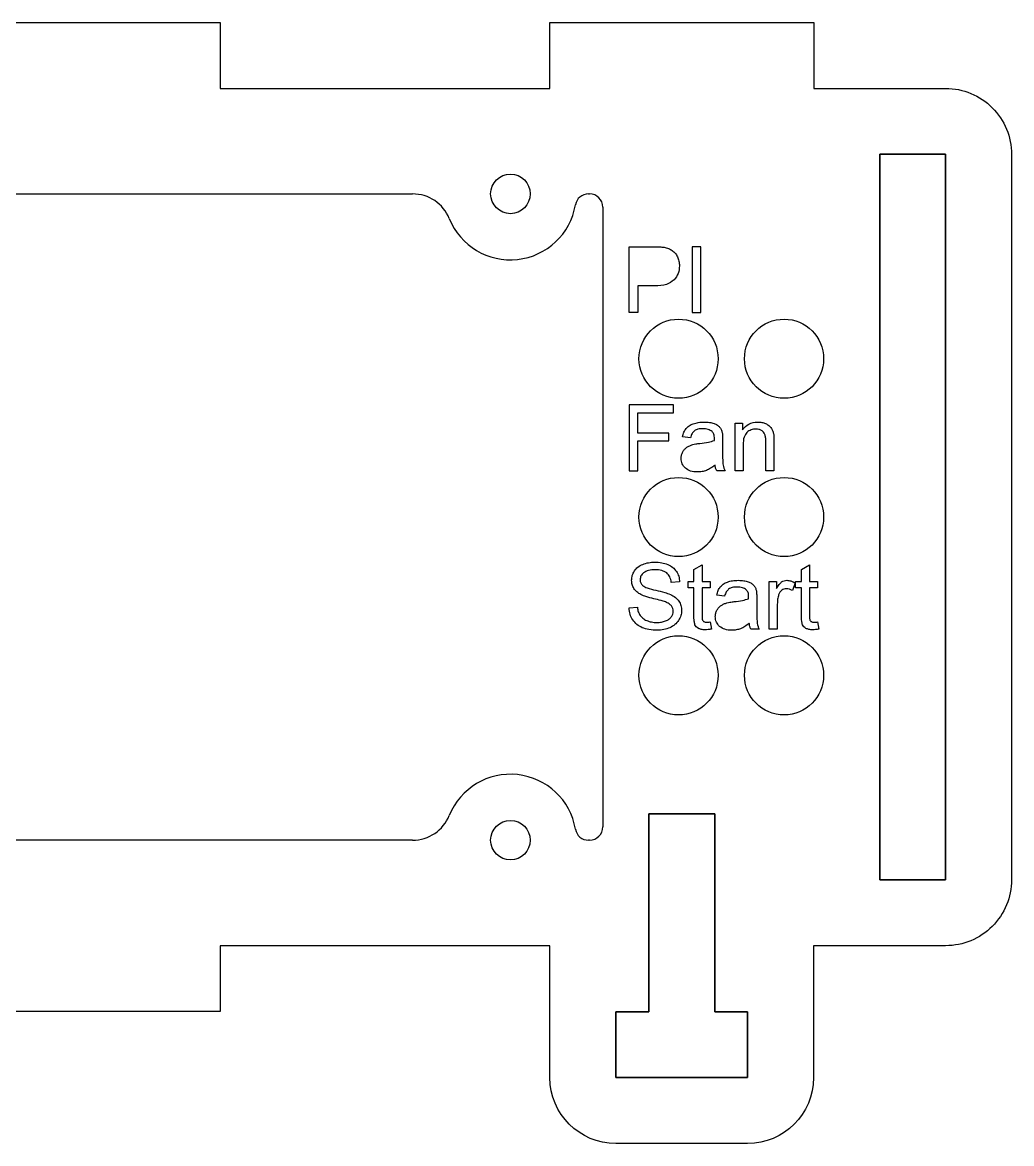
# Model space of a CAD drawing. Header units: millimetres. Extents: x 0 to 150, y -10 to 75.
# Drawn here: x 75 to 150, y -10 to 75 of the extents above; entities that cross this region are included whole.
import ezdxf

# ---------------------------------------------------------------- set-up
doc = ezdxf.new("R2010")
doc.units = ezdxf.units.MM
doc.layers.get('0').update_dxf_attribs({"linetype": 'CONTINUOUS'})

msp = doc.modelspace()

# ---------------------------------------------------------------- linework, layer by layer
for p, q in [((140, 65.002), (145, 65.002)), ((140, 10.002), (140, 65.002)), ((145, 65.002), (145, 10.002)), ((61.416, 62.002), (104.584, 62.002)), ((61.416, 62.002), (104.584, 62.002)), ((117.916, 62.002), (118, 62.002)), ((117.916, 62.002), (118, 62.002)), ((119, 61.002), (119, 14.002)), ((119, 61.002), (119, 14.002)), ((121, 53), (121, 58)), ((121, 58), (122.886, 58)), ((121, 53), (121, 58)), ((121, 58), (122.886, 58)), ((121.662, 55.033), (121.662, 53)), ((122.944, 55.033), (121.662, 55.033)), ((121.662, 55.033), (121.662, 53)), ((122.944, 55.033), (121.662, 55.033)), ((121.662, 53), (121, 53)), ((121.662, 53), (121, 53)), ((129.039, 41), (129.039, 44.622)), ((129.039, 44.622), (129.591, 44.622)), ((129.039, 41), (129.039, 44.622)), ((129.039, 44.622), (129.591, 44.622)), ((129.591, 44.622), (129.591, 44.107)), ((129.591, 44.622), (129.591, 44.107)), ((125.652, 43.507), (125.052, 43.589)), ((125.652, 43.507), (125.052, 43.589)), ((128.087, 43.336), (128.087, 42.518)), ((128.087, 43.336), (128.087, 42.518)), ((129.653, 42.978), (129.653, 41)), ((129.653, 42.978), (129.653, 41)), ((131.368, 41), (131.368, 43.203)), ((131.368, 41), (131.368, 43.203)), ((131.982, 43.227), (131.982, 41)), ((131.982, 43.227), (131.982, 41)), ((128.282, 41), (127.641, 41)), ((128.282, 41), (127.641, 41)), ((129.653, 41), (129.039, 41)), ((129.653, 41), (129.039, 41)), ((131.982, 41), (131.368, 41)), ((131.982, 41), (131.368, 41)), ((125.918, 33.519), (126.529, 33.887)), ((125.918, 33.519), (126.529, 33.887)), ((125.918, 32.622), (125.918, 33.519)), ((125.918, 32.622), (125.918, 33.519)), ((126.529, 33.887), (126.529, 32.622)), ((126.529, 33.887), (126.529, 32.622)), ((134.07, 33.519), (134.68, 33.887)), ((134.07, 33.519), (134.68, 33.887)), ((134.07, 32.622), (134.07, 33.519)), ((134.07, 32.622), (134.07, 33.519)), ((134.68, 33.887), (134.68, 32.622)), ((134.68, 33.887), (134.68, 32.622)), ((124.83, 32.591), (124.196, 32.544)), ((124.83, 32.591), (124.196, 32.544)), ((125.468, 32.145), (125.468, 32.622)), ((125.468, 32.622), (125.918, 32.622)), ((125.468, 32.145), (125.468, 32.622)), ((125.468, 32.622), (125.918, 32.622)), ((126.529, 32.622), (127.146, 32.622)), ((126.529, 32.622), (127.146, 32.622)), ((127.146, 32.622), (127.146, 32.145)), ((127.146, 32.622), (127.146, 32.145)), ((131.624, 29), (131.624, 32.622)), ((131.624, 32.622), (132.177, 32.622)), ((131.624, 29), (131.624, 32.622)), ((131.624, 32.622), (132.177, 32.622)), ((132.177, 32.622), (132.177, 32.073)), ((132.177, 32.622), (132.177, 32.073)), ((133.592, 32.506), (133.381, 31.937)), ((133.592, 32.506), (133.381, 31.937)), ((133.619, 32.145), (133.619, 32.622)), ((133.619, 32.622), (134.07, 32.622)), ((133.619, 32.145), (133.619, 32.622)), ((133.619, 32.622), (134.07, 32.622)), ((134.68, 32.622), (135.297, 32.622)), ((134.68, 32.622), (135.297, 32.622)), ((135.297, 32.622), (135.297, 32.145)), ((135.297, 32.622), (135.297, 32.145)), ((125.918, 32.145), (125.468, 32.145)), ((125.918, 32.145), (125.468, 32.145)), ((125.918, 30.061), (125.918, 32.145)), ((125.918, 30.061), (125.918, 32.145)), ((127.146, 32.145), (126.529, 32.145)), ((126.529, 32.145), (126.529, 30.027)), ((127.146, 32.145), (126.529, 32.145)), ((126.529, 32.145), (126.529, 30.027)), ((128.244, 31.507), (127.644, 31.589)), ((128.244, 31.507), (127.644, 31.589)), ((134.07, 32.145), (133.619, 32.145)), ((134.07, 32.145), (133.619, 32.145)), ((134.07, 30.061), (134.07, 32.145)), ((134.07, 30.061), (134.07, 32.145)), ((135.297, 32.145), (134.68, 32.145)), ((134.68, 32.145), (134.68, 30.027)), ((135.297, 32.145), (134.68, 32.145)), ((134.68, 32.145), (134.68, 30.027)), ((121, 30.606), (121.624, 30.661)), ((121, 30.606), (121.624, 30.661)), ((130.679, 31.336), (130.679, 30.518)), ((130.679, 31.336), (130.679, 30.518)), ((132.238, 30.896), (132.238, 29)), ((132.238, 30.896), (132.238, 29)), ((127.146, 29.549), (127.235, 29.007)), ((127.146, 29.549), (127.235, 29.007)), ((130.874, 29), (130.233, 29)), ((130.874, 29), (130.233, 29)), ((132.238, 29), (131.624, 29)), ((132.238, 29), (131.624, 29)), ((135.297, 29.549), (135.386, 29.007)), ((135.297, 29.549), (135.386, 29.007)), ((122.493, 0), (122.494, 15)), ((122.494, 15), (127.494, 15)), ((127.494, 15), (127.493, 0)), ((104.584, 13.002), (61.416, 13.002)), ((104.584, 13.002), (61.416, 13.002)), ((118, 13.002), (117.916, 13.002)), ((118, 13.002), (117.916, 13.002)), ((145, 10.002), (140, 10.002)), ((119.999, -5), (119.999, 0)), ((119.999, 0), (122.493, 0)), ((127.493, 0), (129.987, 0)), ((129.987, 0), (129.986, -5)), ((129.986, -5), (119.999, -5))]:
    msp.add_line(p, q)
msp.add_lwpolyline([(60, 75.002), (90, 75.002), (90, 70.002), (115, 70.002), (115, 75.002), (135, 75.002), (135, 70.002), (145, 70.002, -0.414214), (150, 65.002), (150, 10.002, -0.414214), (145, 5.002), (134.987, 5.002), (134.987, 0.002), (134.986, -4.998), (134.986, -5, -0.414213), (129.986, -10), (119.999, -10, -0.414213), (114.999, -5), (115, 5.002), (90, 5.002), (90, 0.002), (60, 0.002)], format="xyb")
msp.add_lwpolyline([(60, 75.002), (90, 75.002), (90, 70.002), (115, 70.002), (115, 75.002), (135, 75.002), (135, 70.002), (145, 70.002, -0.414214), (150, 65.002), (150, 10.002, -0.414214), (145, 5.002), (134.987, 5.002), (134.987, 0.002), (134.986, -4.998), (134.986, -5, -0.414213), (129.986, -10), (119.999, -10, -0.414213), (114.999, -5), (115, 5.002), (90, 5.002), (90, 0.002), (60, 0.002)], format="xyb")
for points in [[(145, 65.002), (140, 65.002), (140, 10.002), (145, 10.002)], [(126.433, 53), (126.433, 58), (125.771, 58), (125.771, 53)], [(126.433, 53), (126.433, 58), (125.771, 58), (125.771, 53)], [(121.662, 41), (121.662, 43.271), (124.008, 43.271), (124.008, 43.862), (121.662, 43.862), (121.662, 45.41), (124.373, 45.41), (124.373, 46), (121, 46), (121, 41)], [(121.662, 41), (121.662, 43.271), (124.008, 43.271), (124.008, 43.862), (121.662, 43.862), (121.662, 45.41), (124.373, 45.41), (124.373, 46), (121, 46), (121, 41)], [(122.494, 15), (122.493, 0), (119.999, 0), (119.999, -5), (129.986, -5), (129.987, 0), (127.493, 0), (127.494, 15)]]:
    msp.add_lwpolyline(points, close=True)
for centre, radius in [((112, 62.002), 1.5), ((112, 62.002), 1.5), ((124.75, 49.502), 3), ((124.75, 49.502), 3), ((132.75, 49.502), 3), ((132.75, 49.502), 3), ((124.75, 37.502), 3), ((124.75, 37.502), 3), ((132.75, 37.502), 3), ((132.75, 37.502), 3), ((124.75, 25.502), 3), ((124.75, 25.502), 3), ((132.75, 25.502), 3), ((132.75, 25.502), 3), ((112, 13.002), 1.5), ((112, 13.002), 1.5)]:
    msp.add_circle(centre, radius)
for centre, radius, start, end in [((104.584, 59.002), 3, 22.02431, 90), ((104.584, 59.002), 3, 22.02431, 90), ((117.916, 61.002), 1, 90, 170.40593), ((117.916, 61.002), 1, 90, 170.40593), ((118, 61.002), 1, 0, 90), ((118, 61.002), 1, 0, 90), ((112, 62.002), 5, 202.02431, 350.40593), ((112, 62.002), 5, 202.02431, 350.40593), ((112, 13.002), 5, 9.59407, 157.97569), ((112, 13.002), 5, 9.59407, 157.97569), ((104.584, 16.002), 3, 270, 337.97569), ((104.584, 16.002), 3, 270, 337.97569), ((117.916, 14.002), 1, 189.59407, 270), ((117.916, 14.002), 1, 189.59407, 270), ((118, 14.002), 1, -90, 0), ((118, 14.002), 1, 270, 360)]:
    msp.add_arc(centre, radius, start, end)
for points, knots in [([(122.886, 58), (123.033, 58), (123.287, 57.999), (123.54, 57.966), (123.647, 57.952)], [0, 0, 0, 0, 0.04392825, 0.0762724, 0.0762724, 0.0762724, 0.0762724]), ([(122.886, 58), (123.033, 58), (123.287, 57.999), (123.54, 57.966), (123.647, 57.952)], [0, 0, 0, 0, 0.04392825, 0.0762724, 0.0762724, 0.0762724, 0.0762724]), ([(123.647, 57.952), (123.762, 57.929), (123.981, 57.885), (124.173, 57.772), (124.264, 57.719)], [0, 0, 0, 0, 0.0350037, 0.06640883, 0.06640883, 0.06640883, 0.06640883]), ([(123.647, 57.952), (123.762, 57.929), (123.981, 57.885), (124.173, 57.772), (124.264, 57.719)], [0, 0, 0, 0, 0.0350037, 0.06640883, 0.06640883, 0.06640883, 0.06640883]), ([(124.264, 57.719), (124.344, 57.654), (124.509, 57.519), (124.612, 57.333), (124.665, 57.236)], [0, 0, 0, 0, 0.0305341, 0.06325835, 0.06325835, 0.06325835, 0.06325835]), ([(124.264, 57.719), (124.344, 57.654), (124.509, 57.519), (124.612, 57.333), (124.665, 57.236)], [0, 0, 0, 0, 0.0305341, 0.06325835, 0.06325835, 0.06325835, 0.06325835]), ([(124.665, 57.236), (124.709, 57.129), (124.799, 56.91), (124.811, 56.674), (124.817, 56.554)], [0, 0, 0, 0, 0.03450337, 0.07034597, 0.07034597, 0.07034597, 0.07034597]), ([(124.665, 57.236), (124.709, 57.129), (124.799, 56.91), (124.811, 56.674), (124.817, 56.554)], [0, 0, 0, 0, 0.03450337, 0.07034597, 0.07034597, 0.07034597, 0.07034597]), ([(124.817, 56.554), (124.801, 56.351), (124.77, 55.951), (124.529, 55.632), (124.411, 55.474)], [0, 0, 0, 0, 0.0597441, 0.1174894, 0.1174894, 0.1174894, 0.1174894]), ([(124.817, 56.554), (124.801, 56.351), (124.77, 55.951), (124.529, 55.632), (124.411, 55.474)], [0, 0, 0, 0, 0.0597441, 0.1174894, 0.1174894, 0.1174894, 0.1174894]), ([(124.411, 55.474), (124.227, 55.346), (123.791, 55.043), (123.254, 55.036), (122.944, 55.033)], [0, 0, 0, 0, 0.0658901, 0.156267, 0.156267, 0.156267, 0.156267]), ([(124.411, 55.474), (124.227, 55.346), (123.791, 55.043), (123.254, 55.036), (122.944, 55.033)], [0, 0, 0, 0, 0.0658901, 0.156267, 0.156267, 0.156267, 0.156267]), ([(125.052, 43.589), (125.081, 43.708), (125.136, 43.931), (125.262, 44.122), (125.321, 44.211)], [0, 0, 0, 0, 0.03647564, 0.06827465, 0.06827465, 0.06827465, 0.06827465]), ([(125.052, 43.589), (125.081, 43.708), (125.136, 43.931), (125.262, 44.122), (125.321, 44.211)], [0, 0, 0, 0, 0.03647564, 0.06827465, 0.06827465, 0.06827465, 0.06827465]), ([(125.321, 44.211), (125.394, 44.287), (125.548, 44.447), (125.754, 44.531), (125.864, 44.576)], [0, 0, 0, 0, 0.03108142, 0.06601067, 0.06601067, 0.06601067, 0.06601067]), ([(125.321, 44.211), (125.394, 44.287), (125.548, 44.447), (125.754, 44.531), (125.864, 44.576)], [0, 0, 0, 0, 0.03108142, 0.06601067, 0.06601067, 0.06601067, 0.06601067]), ([(125.864, 44.576), (125.99, 44.613), (126.259, 44.692), (126.538, 44.7), (126.686, 44.704)], [0, 0, 0, 0, 0.03946785, 0.08349611, 0.08349611, 0.08349611, 0.08349611]), ([(125.864, 44.576), (125.99, 44.613), (126.259, 44.692), (126.538, 44.7), (126.686, 44.704)], [0, 0, 0, 0, 0.03946785, 0.08349611, 0.08349611, 0.08349611, 0.08349611]), ([(126.686, 44.704), (126.827, 44.702), (127.083, 44.697), (127.329, 44.627), (127.439, 44.595)], [0, 0, 0, 0, 0.04212463, 0.07645383, 0.07645383, 0.07645383, 0.07645383]), ([(126.686, 44.704), (126.827, 44.702), (127.083, 44.697), (127.329, 44.627), (127.439, 44.595)], [0, 0, 0, 0, 0.04212463, 0.07645383, 0.07645383, 0.07645383, 0.07645383]), ([(127.439, 44.595), (127.527, 44.559), (127.686, 44.494), (127.81, 44.374), (127.866, 44.32)], [0, 0, 0, 0, 0.02800896, 0.05113025, 0.05113025, 0.05113025, 0.05113025]), ([(127.439, 44.595), (127.527, 44.559), (127.686, 44.494), (127.81, 44.374), (127.866, 44.32)], [0, 0, 0, 0, 0.02800896, 0.05113025, 0.05113025, 0.05113025, 0.05113025]), ([(127.866, 44.32), (127.908, 44.26), (127.997, 44.132), (128.036, 43.981), (128.057, 43.902)], [0, 0, 0, 0, 0.02201718, 0.04627147, 0.04627147, 0.04627147, 0.04627147]), ([(127.866, 44.32), (127.908, 44.26), (127.997, 44.132), (128.036, 43.981), (128.057, 43.902)], [0, 0, 0, 0, 0.02201718, 0.04627147, 0.04627147, 0.04627147, 0.04627147]), ([(129.591, 44.107), (129.741, 44.281), (130.045, 44.634), (130.509, 44.681), (130.744, 44.704)], [0, 0, 0, 0, 0.0662012, 0.1343621, 0.1343621, 0.1343621, 0.1343621]), ([(129.591, 44.107), (129.741, 44.281), (130.045, 44.634), (130.509, 44.681), (130.744, 44.704)], [0, 0, 0, 0, 0.0662012, 0.1343621, 0.1343621, 0.1343621, 0.1343621]), ([(130.744, 44.704), (130.85, 44.7), (131.057, 44.691), (131.251, 44.621), (131.346, 44.586)], [0, 0, 0, 0, 0.03155787, 0.061658, 0.061658, 0.061658, 0.061658]), ([(130.744, 44.704), (130.85, 44.7), (131.057, 44.691), (131.251, 44.621), (131.346, 44.586)], [0, 0, 0, 0, 0.03155787, 0.061658, 0.061658, 0.061658, 0.061658]), ([(131.346, 44.586), (131.43, 44.546), (131.588, 44.471), (131.703, 44.339), (131.757, 44.278)], [0, 0, 0, 0, 0.02758748, 0.0518855, 0.0518855, 0.0518855, 0.0518855]), ([(131.346, 44.586), (131.43, 44.546), (131.588, 44.471), (131.703, 44.339), (131.757, 44.278)], [0, 0, 0, 0, 0.02758748, 0.0518855, 0.0518855, 0.0518855, 0.0518855]), ([(131.757, 44.278), (131.8, 44.21), (131.887, 44.069), (131.927, 43.907), (131.948, 43.824)], [0, 0, 0, 0, 0.02389294, 0.04948882, 0.04948882, 0.04948882, 0.04948882]), ([(131.757, 44.278), (131.8, 44.21), (131.887, 44.069), (131.927, 43.907), (131.948, 43.824)], [0, 0, 0, 0, 0.02389294, 0.04948882, 0.04948882, 0.04948882, 0.04948882]), ([(125.957, 44.044), (125.892, 43.977), (125.743, 43.827), (125.685, 43.621), (125.652, 43.507)], [0, 0, 0, 0, 0.02763888, 0.06267363, 0.06267363, 0.06267363, 0.06267363]), ([(125.957, 44.044), (125.892, 43.977), (125.743, 43.827), (125.685, 43.621), (125.652, 43.507)], [0, 0, 0, 0, 0.02763888, 0.06267363, 0.06267363, 0.06267363, 0.06267363]), ([(126.597, 44.196), (126.469, 44.194), (126.243, 44.19), (126.043, 44.088), (125.957, 44.044)], [0, 0, 0, 0, 0.03783566, 0.06649752, 0.06649752, 0.06649752, 0.06649752]), ([(126.597, 44.196), (126.469, 44.194), (126.243, 44.19), (126.043, 44.088), (125.957, 44.044)], [0, 0, 0, 0, 0.03783566, 0.06649752, 0.06649752, 0.06649752, 0.06649752]), ([(127.296, 43.988), (127.201, 44.048), (126.989, 44.184), (126.737, 44.191), (126.597, 44.196)], [0, 0, 0, 0, 0.03314839, 0.07415156, 0.07415156, 0.07415156, 0.07415156]), ([(127.296, 43.988), (127.201, 44.048), (126.989, 44.184), (126.737, 44.191), (126.597, 44.196)], [0, 0, 0, 0, 0.03314839, 0.07415156, 0.07415156, 0.07415156, 0.07415156]), ([(127.47, 43.459), (127.468, 43.57), (127.463, 43.766), (127.347, 43.921), (127.296, 43.988)], [0, 0, 0, 0, 0.03226909, 0.05689814, 0.05689814, 0.05689814, 0.05689814]), ([(127.47, 43.459), (127.468, 43.57), (127.463, 43.766), (127.347, 43.921), (127.296, 43.988)], [0, 0, 0, 0, 0.03226909, 0.05689814, 0.05689814, 0.05689814, 0.05689814]), ([(127.467, 43.299), (127.468, 43.333), (127.469, 43.387), (127.47, 43.44), (127.47, 43.459)], [0, 0, 0, 0, 0.01032035, 0.01603382, 0.01603382, 0.01603382, 0.01603382]), ([(127.467, 43.299), (127.468, 43.333), (127.469, 43.387), (127.47, 43.44), (127.47, 43.459)], [0, 0, 0, 0, 0.01032035, 0.01603382, 0.01603382, 0.01603382, 0.01603382]), ([(128.057, 43.902), (128.065, 43.829), (128.088, 43.641), (128.088, 43.452), (128.087, 43.336)], [0, 0, 0, 0, 0.02211878, 0.05674528, 0.05674528, 0.05674528, 0.05674528]), ([(128.057, 43.902), (128.065, 43.829), (128.088, 43.641), (128.088, 43.452), (128.087, 43.336)], [0, 0, 0, 0, 0.02211878, 0.05674528, 0.05674528, 0.05674528, 0.05674528]), ([(129.938, 43.923), (129.855, 43.807), (129.657, 43.527), (129.654, 43.18), (129.653, 42.978)], [0, 0, 0, 0, 0.0419175, 0.1007571, 0.1007571, 0.1007571, 0.1007571]), ([(129.938, 43.923), (129.855, 43.807), (129.657, 43.527), (129.654, 43.18), (129.653, 42.978)], [0, 0, 0, 0, 0.0419175, 0.1007571, 0.1007571, 0.1007571, 0.1007571]), ([(130.615, 44.172), (130.489, 44.162), (130.24, 44.142), (130.038, 43.996), (129.938, 43.923)], [0, 0, 0, 0, 0.03706292, 0.07339382, 0.07339382, 0.07339382, 0.07339382]), ([(130.615, 44.172), (130.489, 44.162), (130.24, 44.142), (130.038, 43.996), (129.938, 43.923)], [0, 0, 0, 0, 0.03706292, 0.07339382, 0.07339382, 0.07339382, 0.07339382]), ([(131.043, 44.061), (130.978, 44.093), (130.843, 44.16), (130.693, 44.168), (130.615, 44.172)], [0, 0, 0, 0, 0.02149697, 0.0446426, 0.0446426, 0.0446426, 0.0446426]), ([(131.043, 44.061), (130.978, 44.093), (130.843, 44.16), (130.693, 44.168), (130.615, 44.172)], [0, 0, 0, 0, 0.02149697, 0.0446426, 0.0446426, 0.0446426, 0.0446426]), ([(131.297, 43.764), (131.268, 43.823), (131.208, 43.944), (131.099, 44.022), (131.043, 44.061)], [0, 0, 0, 0, 0.01944143, 0.03962736, 0.03962736, 0.03962736, 0.03962736]), ([(131.297, 43.764), (131.268, 43.823), (131.208, 43.944), (131.099, 44.022), (131.043, 44.061)], [0, 0, 0, 0, 0.01944143, 0.03962736, 0.03962736, 0.03962736, 0.03962736]), ([(131.368, 43.203), (131.368, 43.313), (131.367, 43.504), (131.317, 43.687), (131.297, 43.764)], [0, 0, 0, 0, 0.03283365, 0.05676461, 0.05676461, 0.05676461, 0.05676461]), ([(131.368, 43.203), (131.368, 43.313), (131.367, 43.504), (131.317, 43.687), (131.297, 43.764)], [0, 0, 0, 0, 0.03283365, 0.05676461, 0.05676461, 0.05676461, 0.05676461]), ([(131.948, 43.824), (131.958, 43.746), (131.983, 43.548), (131.983, 43.348), (131.982, 43.227)], [0, 0, 0, 0, 0.02358725, 0.05983536, 0.05983536, 0.05983536, 0.05983536]), ([(131.948, 43.824), (131.958, 43.746), (131.983, 43.548), (131.983, 43.348), (131.982, 43.227)], [0, 0, 0, 0, 0.02358725, 0.05983536, 0.05983536, 0.05983536, 0.05983536]), ([(125.067, 42.441), (125.11, 42.51), (125.195, 42.647), (125.322, 42.745), (125.384, 42.794)], [0, 0, 0, 0, 0.02426002, 0.04779807, 0.04779807, 0.04779807, 0.04779807]), ([(125.067, 42.441), (125.11, 42.51), (125.195, 42.647), (125.322, 42.745), (125.384, 42.794)], [0, 0, 0, 0, 0.02426002, 0.04779807, 0.04779807, 0.04779807, 0.04779807]), ([(125.384, 42.794), (125.453, 42.836), (125.591, 42.921), (125.747, 42.97), (125.826, 42.995)], [0, 0, 0, 0, 0.02389724, 0.0486982, 0.0486982, 0.0486982, 0.0486982]), ([(125.384, 42.794), (125.453, 42.836), (125.591, 42.921), (125.747, 42.97), (125.826, 42.995)], [0, 0, 0, 0, 0.02389724, 0.0486982, 0.0486982, 0.0486982, 0.0486982]), ([(125.826, 42.995), (125.901, 43.012), (126.082, 43.052), (126.265, 43.074), (126.372, 43.087)], [0, 0, 0, 0, 0.02316052, 0.05536869, 0.05536869, 0.05536869, 0.05536869]), ([(125.826, 42.995), (125.901, 43.012), (126.082, 43.052), (126.265, 43.074), (126.372, 43.087)], [0, 0, 0, 0, 0.02316052, 0.05536869, 0.05536869, 0.05536869, 0.05536869]), ([(126.372, 43.087), (126.588, 43.114), (126.958, 43.158), (127.317, 43.258), (127.467, 43.299)], [0, 0, 0, 0, 0.0652742, 0.1116392, 0.1116392, 0.1116392, 0.1116392]), ([(126.372, 43.087), (126.588, 43.114), (126.958, 43.158), (127.317, 43.258), (127.467, 43.299)], [0, 0, 0, 0, 0.0652742, 0.1116392, 0.1116392, 0.1116392, 0.1116392]), ([(128.087, 42.518), (128.086, 42.285), (128.084, 41.923), (128.115, 41.563), (128.127, 41.435)], [0, 0, 0, 0, 0.0698824, 0.1084072, 0.1084072, 0.1084072, 0.1084072]), ([(128.087, 42.518), (128.086, 42.285), (128.084, 41.923), (128.115, 41.563), (128.127, 41.435)], [0, 0, 0, 0, 0.0698824, 0.1084072, 0.1084072, 0.1084072, 0.1084072]), ([(124.946, 41.955), (124.951, 42.041), (124.96, 42.211), (125.032, 42.365), (125.067, 42.441)], [0, 0, 0, 0, 0.02563126, 0.05049834, 0.05049834, 0.05049834, 0.05049834]), ([(124.946, 41.955), (124.951, 42.041), (124.96, 42.211), (125.032, 42.365), (125.067, 42.441)], [0, 0, 0, 0, 0.02563126, 0.05049834, 0.05049834, 0.05049834, 0.05049834]), ([(125.267, 41.21), (125.173, 41.315), (124.984, 41.527), (124.959, 41.811), (124.946, 41.955)], [0, 0, 0, 0, 0.0410017, 0.08308342, 0.08308342, 0.08308342, 0.08308342]), ([(125.267, 41.21), (125.173, 41.315), (124.984, 41.527), (124.959, 41.811), (124.946, 41.955)], [0, 0, 0, 0, 0.0410017, 0.08308342, 0.08308342, 0.08308342, 0.08308342]), ([(126.184, 40.918), (126.003, 40.925), (125.669, 40.939), (125.393, 41.125), (125.267, 41.21)], [0, 0, 0, 0, 0.05328078, 0.09796553, 0.09796553, 0.09796553, 0.09796553]), ([(126.184, 40.918), (126.003, 40.925), (125.669, 40.939), (125.393, 41.125), (125.267, 41.21)], [0, 0, 0, 0, 0.05328078, 0.09796553, 0.09796553, 0.09796553, 0.09796553]), ([(126.861, 41.038), (126.753, 41.003), (126.533, 40.932), (126.302, 40.923), (126.184, 40.918)], [0, 0, 0, 0, 0.03390302, 0.06903171, 0.06903171, 0.06903171, 0.06903171]), ([(126.861, 41.038), (126.753, 41.003), (126.533, 40.932), (126.302, 40.923), (126.184, 40.918)], [0, 0, 0, 0, 0.03390302, 0.06903171, 0.06903171, 0.06903171, 0.06903171]), ([(127.518, 41.447), (127.409, 41.359), (127.207, 41.195), (126.971, 41.087), (126.861, 41.038)], [0, 0, 0, 0, 0.04161092, 0.07764591, 0.07764591, 0.07764591, 0.07764591]), ([(127.518, 41.447), (127.409, 41.359), (127.207, 41.195), (126.971, 41.087), (126.861, 41.038)], [0, 0, 0, 0, 0.04161092, 0.07764591, 0.07764591, 0.07764591, 0.07764591]), ([(127.641, 41), (127.611, 41.068), (127.55, 41.211), (127.529, 41.366), (127.518, 41.447)], [0, 0, 0, 0, 0.02215489, 0.04652144, 0.04652144, 0.04652144, 0.04652144]), ([(127.641, 41), (127.611, 41.068), (127.55, 41.211), (127.529, 41.366), (127.518, 41.447)], [0, 0, 0, 0, 0.02215489, 0.04652144, 0.04652144, 0.04652144, 0.04652144]), ([(128.127, 41.435), (128.143, 41.36), (128.176, 41.208), (128.246, 41.07), (128.282, 41)], [0, 0, 0, 0, 0.02296688, 0.04633858, 0.04633858, 0.04633858, 0.04633858]), ([(128.127, 41.435), (128.143, 41.36), (128.176, 41.208), (128.246, 41.07), (128.282, 41)], [0, 0, 0, 0, 0.02296688, 0.04633858, 0.04633858, 0.04633858, 0.04633858]), ([(122.033, 33.915), (122.177, 33.964), (122.474, 34.067), (122.789, 34.079), (122.951, 34.085)], [0, 0, 0, 0, 0.04540935, 0.09377293, 0.09377293, 0.09377293, 0.09377293]), ([(122.033, 33.915), (122.177, 33.964), (122.474, 34.067), (122.789, 34.079), (122.951, 34.085)], [0, 0, 0, 0, 0.04540935, 0.09377293, 0.09377293, 0.09377293, 0.09377293]), ([(122.951, 34.085), (123.127, 34.079), (123.463, 34.068), (123.78, 33.958), (123.931, 33.906)], [0, 0, 0, 0, 0.0525019, 0.1001776, 0.1001776, 0.1001776, 0.1001776]), ([(122.951, 34.085), (123.127, 34.079), (123.463, 34.068), (123.78, 33.958), (123.931, 33.906)], [0, 0, 0, 0, 0.0525019, 0.1001776, 0.1001776, 0.1001776, 0.1001776]), ([(121.191, 32.707), (121.2, 32.832), (121.219, 33.084), (121.343, 33.304), (121.406, 33.415)], [0, 0, 0, 0, 0.03701362, 0.07477418, 0.07477418, 0.07477418, 0.07477418]), ([(121.191, 32.707), (121.2, 32.832), (121.219, 33.084), (121.343, 33.304), (121.406, 33.415)], [0, 0, 0, 0, 0.03701362, 0.07477418, 0.07477418, 0.07477418, 0.07477418]), ([(121.406, 33.415), (121.488, 33.519), (121.658, 33.734), (121.905, 33.853), (122.033, 33.915)], [0, 0, 0, 0, 0.03920014, 0.08116612, 0.08116612, 0.08116612, 0.08116612]), ([(121.406, 33.415), (121.488, 33.519), (121.658, 33.734), (121.905, 33.853), (122.033, 33.915)], [0, 0, 0, 0, 0.03920014, 0.08116612, 0.08116612, 0.08116612, 0.08116612]), ([(122.103, 33.282), (122.023, 33.207), (121.869, 33.062), (121.842, 32.853), (121.829, 32.752)], [0, 0, 0, 0, 0.03181946, 0.06140403, 0.06140403, 0.06140403, 0.06140403]), ([(122.103, 33.282), (122.023, 33.207), (121.869, 33.062), (121.842, 32.853), (121.829, 32.752)], [0, 0, 0, 0, 0.03181946, 0.06140403, 0.06140403, 0.06140403, 0.06140403]), ([(122.978, 33.502), (122.801, 33.499), (122.49, 33.495), (122.22, 33.346), (122.103, 33.282)], [0, 0, 0, 0, 0.05217505, 0.09141118, 0.09141118, 0.09141118, 0.09141118]), ([(122.978, 33.502), (122.801, 33.499), (122.49, 33.495), (122.22, 33.346), (122.103, 33.282)], [0, 0, 0, 0, 0.05217505, 0.09141118, 0.09141118, 0.09141118, 0.09141118]), ([(123.85, 33.26), (123.731, 33.33), (123.463, 33.489), (123.151, 33.497), (122.978, 33.502)], [0, 0, 0, 0, 0.04080151, 0.09176772, 0.09176772, 0.09176772, 0.09176772]), ([(123.85, 33.26), (123.731, 33.33), (123.463, 33.489), (123.151, 33.497), (122.978, 33.502)], [0, 0, 0, 0, 0.04080151, 0.09176772, 0.09176772, 0.09176772, 0.09176772]), ([(124.196, 32.544), (124.172, 32.689), (124.127, 32.963), (123.938, 33.165), (123.85, 33.26)], [0, 0, 0, 0, 0.04309405, 0.08115502, 0.08115502, 0.08115502, 0.08115502]), ([(124.196, 32.544), (124.172, 32.689), (124.127, 32.963), (123.938, 33.165), (123.85, 33.26)], [0, 0, 0, 0, 0.04309405, 0.08115502, 0.08115502, 0.08115502, 0.08115502]), ([(123.931, 33.906), (124.064, 33.841), (124.321, 33.714), (124.498, 33.489), (124.585, 33.379)], [0, 0, 0, 0, 0.04359258, 0.08488042, 0.08488042, 0.08488042, 0.08488042]), ([(123.931, 33.906), (124.064, 33.841), (124.321, 33.714), (124.498, 33.489), (124.585, 33.379)], [0, 0, 0, 0, 0.04359258, 0.08488042, 0.08488042, 0.08488042, 0.08488042]), ([(124.585, 33.379), (124.652, 33.258), (124.789, 33.013), (124.816, 32.733), (124.83, 32.591)], [0, 0, 0, 0, 0.04103954, 0.08331679, 0.08331679, 0.08331679, 0.08331679]), ([(124.585, 33.379), (124.652, 33.258), (124.789, 33.013), (124.816, 32.733), (124.83, 32.591)], [0, 0, 0, 0, 0.04103954, 0.08331679, 0.08331679, 0.08331679, 0.08331679]), ([(121.367, 32.085), (121.315, 32.181), (121.212, 32.376), (121.198, 32.596), (121.191, 32.707)], [0, 0, 0, 0, 0.03227075, 0.06534831, 0.06534831, 0.06534831, 0.06534831]), ([(121.367, 32.085), (121.315, 32.181), (121.212, 32.376), (121.198, 32.596), (121.191, 32.707)], [0, 0, 0, 0, 0.03227075, 0.06534831, 0.06534831, 0.06534831, 0.06534831]), ([(121.829, 32.752), (121.837, 32.666), (121.852, 32.497), (121.966, 32.371), (122.023, 32.308)], [0, 0, 0, 0, 0.02503294, 0.04960745, 0.04960745, 0.04960745, 0.04960745]), ([(121.829, 32.752), (121.837, 32.666), (121.852, 32.497), (121.966, 32.371), (122.023, 32.308)], [0, 0, 0, 0, 0.02503294, 0.04960745, 0.04960745, 0.04960745, 0.04960745]), ([(122.023, 32.308), (122.136, 32.245), (122.448, 32.072), (122.798, 31.998), (123.021, 31.952)], [0, 0, 0, 0, 0.0387245, 0.1064411, 0.1064411, 0.1064411, 0.1064411]), ([(122.023, 32.308), (122.136, 32.245), (122.448, 32.072), (122.798, 31.998), (123.021, 31.952)], [0, 0, 0, 0, 0.0387245, 0.1064411, 0.1064411, 0.1064411, 0.1064411]), ([(127.913, 32.211), (127.986, 32.287), (128.14, 32.447), (128.346, 32.531), (128.456, 32.576)], [0, 0, 0, 0, 0.03108144, 0.06601063, 0.06601063, 0.06601063, 0.06601063]), ([(127.913, 32.211), (127.986, 32.287), (128.14, 32.447), (128.346, 32.531), (128.456, 32.576)], [0, 0, 0, 0, 0.03108144, 0.06601063, 0.06601063, 0.06601063, 0.06601063]), ([(128.456, 32.576), (128.582, 32.613), (128.851, 32.692), (129.13, 32.7), (129.278, 32.704)], [0, 0, 0, 0, 0.03946791, 0.0834961, 0.0834961, 0.0834961, 0.0834961]), ([(128.456, 32.576), (128.582, 32.613), (128.851, 32.692), (129.13, 32.7), (129.278, 32.704)], [0, 0, 0, 0, 0.03946791, 0.0834961, 0.0834961, 0.0834961, 0.0834961]), ([(129.278, 32.704), (129.419, 32.702), (129.675, 32.697), (129.921, 32.627), (130.031, 32.595)], [0, 0, 0, 0, 0.04212463, 0.07645383, 0.07645383, 0.07645383, 0.07645383]), ([(129.278, 32.704), (129.419, 32.702), (129.675, 32.697), (129.921, 32.627), (130.031, 32.595)], [0, 0, 0, 0, 0.04212463, 0.07645383, 0.07645383, 0.07645383, 0.07645383]), ([(130.031, 32.595), (130.119, 32.559), (130.279, 32.494), (130.402, 32.374), (130.458, 32.32)], [0, 0, 0, 0, 0.02800896, 0.05113025, 0.05113025, 0.05113025, 0.05113025]), ([(130.031, 32.595), (130.119, 32.559), (130.279, 32.494), (130.402, 32.374), (130.458, 32.32)], [0, 0, 0, 0, 0.02800896, 0.05113025, 0.05113025, 0.05113025, 0.05113025]), ([(130.458, 32.32), (130.5, 32.26), (130.589, 32.132), (130.628, 31.981), (130.649, 31.902)], [0, 0, 0, 0, 0.02201718, 0.04627147, 0.04627147, 0.04627147, 0.04627147]), ([(130.458, 32.32), (130.5, 32.26), (130.589, 32.132), (130.628, 31.981), (130.649, 31.902)], [0, 0, 0, 0, 0.02201718, 0.04627147, 0.04627147, 0.04627147, 0.04627147]), ([(132.177, 32.073), (132.238, 32.185), (132.343, 32.374), (132.502, 32.521), (132.567, 32.581)], [0, 0, 0, 0, 0.03789373, 0.06445257, 0.06445257, 0.06445257, 0.06445257]), ([(132.177, 32.073), (132.238, 32.185), (132.343, 32.374), (132.502, 32.521), (132.567, 32.581)], [0, 0, 0, 0, 0.03789373, 0.06445257, 0.06445257, 0.06445257, 0.06445257]), ([(132.567, 32.581), (132.628, 32.617), (132.75, 32.688), (132.891, 32.699), (132.961, 32.704)], [0, 0, 0, 0, 0.02093528, 0.04175455, 0.04175455, 0.04175455, 0.04175455]), ([(132.567, 32.581), (132.628, 32.617), (132.75, 32.688), (132.891, 32.699), (132.961, 32.704)], [0, 0, 0, 0, 0.02093528, 0.04175455, 0.04175455, 0.04175455, 0.04175455]), ([(132.961, 32.704), (133.067, 32.694), (133.292, 32.673), (133.489, 32.564), (133.592, 32.506)], [0, 0, 0, 0, 0.03168093, 0.06677552, 0.06677552, 0.06677552, 0.06677552]), ([(132.961, 32.704), (133.067, 32.694), (133.292, 32.673), (133.489, 32.564), (133.592, 32.506)], [0, 0, 0, 0, 0.03168093, 0.06677552, 0.06677552, 0.06677552, 0.06677552]), ([(121.9, 31.619), (121.79, 31.683), (121.582, 31.803), (121.436, 31.995), (121.367, 32.085)], [0, 0, 0, 0, 0.03766062, 0.07145013, 0.07145013, 0.07145013, 0.07145013]), ([(121.9, 31.619), (121.79, 31.683), (121.582, 31.803), (121.436, 31.995), (121.367, 32.085)], [0, 0, 0, 0, 0.03766062, 0.07145013, 0.07145013, 0.07145013, 0.07145013]), ([(122.866, 31.307), (122.668, 31.354), (122.338, 31.433), (122.026, 31.566), (121.9, 31.619)], [0, 0, 0, 0, 0.0607428, 0.1015932, 0.1015932, 0.1015932, 0.1015932]), ([(122.866, 31.307), (122.668, 31.354), (122.338, 31.433), (122.026, 31.566), (121.9, 31.619)], [0, 0, 0, 0, 0.0607428, 0.1015932, 0.1015932, 0.1015932, 0.1015932]), ([(123.021, 31.952), (123.249, 31.901), (123.625, 31.817), (123.986, 31.685), (124.128, 31.633)], [0, 0, 0, 0, 0.0701158, 0.1152828, 0.1152828, 0.1152828, 0.1152828]), ([(123.021, 31.952), (123.249, 31.901), (123.625, 31.817), (123.986, 31.685), (124.128, 31.633)], [0, 0, 0, 0, 0.0701158, 0.1152828, 0.1152828, 0.1152828, 0.1152828]), ([(124.128, 31.633), (124.261, 31.565), (124.51, 31.439), (124.689, 31.223), (124.772, 31.123)], [0, 0, 0, 0, 0.04427119, 0.08296645, 0.08296645, 0.08296645, 0.08296645]), ([(124.128, 31.633), (124.261, 31.565), (124.51, 31.439), (124.689, 31.223), (124.772, 31.123)], [0, 0, 0, 0, 0.04427119, 0.08296645, 0.08296645, 0.08296645, 0.08296645]), ([(127.644, 31.589), (127.673, 31.708), (127.728, 31.931), (127.854, 32.122), (127.913, 32.211)], [0, 0, 0, 0, 0.03647565, 0.06827467, 0.06827467, 0.06827467, 0.06827467]), ([(127.644, 31.589), (127.673, 31.708), (127.728, 31.931), (127.854, 32.122), (127.913, 32.211)], [0, 0, 0, 0, 0.03647565, 0.06827467, 0.06827467, 0.06827467, 0.06827467]), ([(128.549, 32.044), (128.484, 31.977), (128.335, 31.827), (128.277, 31.621), (128.244, 31.507)], [0, 0, 0, 0, 0.02763884, 0.06267359, 0.06267359, 0.06267359, 0.06267359]), ([(128.549, 32.044), (128.484, 31.977), (128.335, 31.827), (128.277, 31.621), (128.244, 31.507)], [0, 0, 0, 0, 0.02763884, 0.06267359, 0.06267359, 0.06267359, 0.06267359]), ([(129.189, 32.196), (129.061, 32.194), (128.835, 32.19), (128.636, 32.088), (128.549, 32.044)], [0, 0, 0, 0, 0.03783572, 0.06649764, 0.06649764, 0.06649764, 0.06649764]), ([(129.189, 32.196), (129.061, 32.194), (128.835, 32.19), (128.636, 32.088), (128.549, 32.044)], [0, 0, 0, 0, 0.03783572, 0.06649764, 0.06649764, 0.06649764, 0.06649764]), ([(129.888, 31.988), (129.793, 32.048), (129.581, 32.184), (129.329, 32.191), (129.189, 32.196)], [0, 0, 0, 0, 0.03314839, 0.0741515, 0.0741515, 0.0741515, 0.0741515]), ([(129.888, 31.988), (129.793, 32.048), (129.581, 32.184), (129.329, 32.191), (129.189, 32.196)], [0, 0, 0, 0, 0.03314839, 0.0741515, 0.0741515, 0.0741515, 0.0741515]), ([(130.062, 31.459), (130.06, 31.57), (130.055, 31.766), (129.939, 31.921), (129.888, 31.988)], [0, 0, 0, 0, 0.03226908, 0.05689817, 0.05689817, 0.05689817, 0.05689817]), ([(130.062, 31.459), (130.06, 31.57), (130.055, 31.766), (129.939, 31.921), (129.888, 31.988)], [0, 0, 0, 0, 0.03226908, 0.05689817, 0.05689817, 0.05689817, 0.05689817]), ([(130.059, 31.299), (130.06, 31.333), (130.061, 31.387), (130.062, 31.44), (130.062, 31.459)], [0, 0, 0, 0, 0.01032035, 0.01603382, 0.01603382, 0.01603382, 0.01603382]), ([(130.059, 31.299), (130.06, 31.333), (130.061, 31.387), (130.062, 31.44), (130.062, 31.459)], [0, 0, 0, 0, 0.01032035, 0.01603382, 0.01603382, 0.01603382, 0.01603382]), ([(130.649, 31.902), (130.658, 31.829), (130.68, 31.641), (130.68, 31.452), (130.679, 31.336)], [0, 0, 0, 0, 0.02211878, 0.05674527, 0.05674527, 0.05674527, 0.05674527]), ([(130.649, 31.902), (130.658, 31.829), (130.68, 31.641), (130.68, 31.452), (130.679, 31.336)], [0, 0, 0, 0, 0.02211878, 0.05674527, 0.05674527, 0.05674527, 0.05674527]), ([(132.34, 31.613), (132.311, 31.499), (132.249, 31.264), (132.242, 31.022), (132.238, 30.896)], [0, 0, 0, 0, 0.03512546, 0.07255948, 0.07255948, 0.07255948, 0.07255948]), ([(132.34, 31.613), (132.311, 31.499), (132.249, 31.264), (132.242, 31.022), (132.238, 30.896)], [0, 0, 0, 0, 0.03512546, 0.07255948, 0.07255948, 0.07255948, 0.07255948]), ([(132.569, 31.949), (132.519, 31.903), (132.416, 31.81), (132.366, 31.68), (132.34, 31.613)], [0, 0, 0, 0, 0.01993322, 0.04113844, 0.04113844, 0.04113844, 0.04113844]), ([(132.569, 31.949), (132.519, 31.903), (132.416, 31.81), (132.366, 31.68), (132.34, 31.613)], [0, 0, 0, 0, 0.01993322, 0.04113844, 0.04113844, 0.04113844, 0.04113844]), ([(132.93, 32.07), (132.865, 32.065), (132.734, 32.054), (132.624, 31.984), (132.569, 31.949)], [0, 0, 0, 0, 0.01933797, 0.03865818, 0.03865818, 0.03865818, 0.03865818]), ([(132.93, 32.07), (132.865, 32.065), (132.734, 32.054), (132.624, 31.984), (132.569, 31.949)], [0, 0, 0, 0, 0.01933797, 0.03865818, 0.03865818, 0.03865818, 0.03865818]), ([(133.381, 31.937), (133.307, 31.975), (133.166, 32.05), (133.007, 32.063), (132.93, 32.07)], [0, 0, 0, 0, 0.02462175, 0.04737635, 0.04737635, 0.04737635, 0.04737635]), ([(133.381, 31.937), (133.307, 31.975), (133.166, 32.05), (133.007, 32.063), (132.93, 32.07)], [0, 0, 0, 0, 0.02462175, 0.04737635, 0.04737635, 0.04737635, 0.04737635]), ([(121.275, 29.708), (121.198, 29.846), (121.042, 30.125), (121.014, 30.445), (121, 30.606)], [0, 0, 0, 0, 0.04678256, 0.09491361, 0.09491361, 0.09491361, 0.09491361]), ([(121.275, 29.708), (121.198, 29.846), (121.042, 30.125), (121.014, 30.445), (121, 30.606)], [0, 0, 0, 0, 0.04678256, 0.09491361, 0.09491361, 0.09491361, 0.09491361]), ([(121.624, 30.661), (121.642, 30.545), (121.675, 30.327), (121.781, 30.135), (121.83, 30.045)], [0, 0, 0, 0, 0.03493649, 0.0653876, 0.0653876, 0.0653876, 0.0653876]), ([(121.624, 30.661), (121.642, 30.545), (121.675, 30.327), (121.781, 30.135), (121.83, 30.045)], [0, 0, 0, 0, 0.03493649, 0.0653876, 0.0653876, 0.0653876, 0.0653876]), ([(123.756, 31.063), (123.648, 31.098), (123.355, 31.192), (123.056, 31.263), (122.866, 31.307)], [0, 0, 0, 0, 0.03383327, 0.09232707, 0.09232707, 0.09232707, 0.09232707]), ([(123.756, 31.063), (123.648, 31.098), (123.355, 31.192), (123.056, 31.263), (122.866, 31.307)], [0, 0, 0, 0, 0.03383327, 0.09232707, 0.09232707, 0.09232707, 0.09232707]), ([(124.206, 30.768), (124.148, 30.826), (124.02, 30.956), (123.85, 31.025), (123.756, 31.063)], [0, 0, 0, 0, 0.02424526, 0.05431268, 0.05431268, 0.05431268, 0.05431268]), ([(124.206, 30.768), (124.148, 30.826), (124.02, 30.956), (123.85, 31.025), (123.756, 31.063)], [0, 0, 0, 0, 0.02424526, 0.05431268, 0.05431268, 0.05431268, 0.05431268]), ([(124.342, 30.357), (124.337, 30.433), (124.327, 30.582), (124.246, 30.707), (124.206, 30.768)], [0, 0, 0, 0, 0.02230358, 0.04393367, 0.04393367, 0.04393367, 0.04393367]), ([(124.342, 30.357), (124.337, 30.433), (124.327, 30.582), (124.246, 30.707), (124.206, 30.768)], [0, 0, 0, 0, 0.02230358, 0.04393367, 0.04393367, 0.04393367, 0.04393367]), ([(124.772, 31.123), (124.833, 31.015), (124.957, 30.794), (124.972, 30.541), (124.98, 30.412)], [0, 0, 0, 0, 0.03669405, 0.07495002, 0.07495002, 0.07495002, 0.07495002]), ([(124.772, 31.123), (124.833, 31.015), (124.957, 30.794), (124.972, 30.541), (124.98, 30.412)], [0, 0, 0, 0, 0.03669405, 0.07495002, 0.07495002, 0.07495002, 0.07495002]), ([(127.659, 30.441), (127.702, 30.51), (127.787, 30.647), (127.914, 30.745), (127.976, 30.794)], [0, 0, 0, 0, 0.02426003, 0.04779808, 0.04779808, 0.04779808, 0.04779808]), ([(127.659, 30.441), (127.702, 30.51), (127.787, 30.647), (127.914, 30.745), (127.976, 30.794)], [0, 0, 0, 0, 0.02426003, 0.04779808, 0.04779808, 0.04779808, 0.04779808]), ([(127.976, 30.794), (128.045, 30.836), (128.184, 30.921), (128.339, 30.97), (128.418, 30.995)], [0, 0, 0, 0, 0.02389721, 0.04869823, 0.04869823, 0.04869823, 0.04869823]), ([(127.976, 30.794), (128.045, 30.836), (128.184, 30.921), (128.339, 30.97), (128.418, 30.995)], [0, 0, 0, 0, 0.02389721, 0.04869823, 0.04869823, 0.04869823, 0.04869823]), ([(128.418, 30.995), (128.494, 31.012), (128.674, 31.052), (128.857, 31.074), (128.964, 31.087)], [0, 0, 0, 0, 0.02316052, 0.05536857, 0.05536857, 0.05536857, 0.05536857]), ([(128.418, 30.995), (128.494, 31.012), (128.674, 31.052), (128.857, 31.074), (128.964, 31.087)], [0, 0, 0, 0, 0.02316052, 0.05536857, 0.05536857, 0.05536857, 0.05536857]), ([(128.964, 31.087), (129.18, 31.114), (129.55, 31.158), (129.91, 31.258), (130.059, 31.299)], [0, 0, 0, 0, 0.0652742, 0.1116392, 0.1116392, 0.1116392, 0.1116392]), ([(128.964, 31.087), (129.18, 31.114), (129.55, 31.158), (129.91, 31.258), (130.059, 31.299)], [0, 0, 0, 0, 0.0652742, 0.1116392, 0.1116392, 0.1116392, 0.1116392]), ([(121.83, 30.045), (121.895, 29.968), (122.034, 29.801), (122.229, 29.707), (122.334, 29.657)], [0, 0, 0, 0, 0.03000481, 0.06423435, 0.06423435, 0.06423435, 0.06423435]), ([(121.83, 30.045), (121.895, 29.968), (122.034, 29.801), (122.229, 29.707), (122.334, 29.657)], [0, 0, 0, 0, 0.03000481, 0.06423435, 0.06423435, 0.06423435, 0.06423435]), ([(123.769, 29.621), (123.858, 29.659), (124.024, 29.732), (124.145, 29.866), (124.201, 29.929)], [0, 0, 0, 0, 0.02858699, 0.05360939, 0.05360939, 0.05360939, 0.05360939]), ([(123.769, 29.621), (123.858, 29.659), (124.024, 29.732), (124.145, 29.866), (124.201, 29.929)], [0, 0, 0, 0, 0.02858699, 0.05360939, 0.05360939, 0.05360939, 0.05360939]), ([(124.201, 29.929), (124.242, 29.996), (124.324, 30.127), (124.336, 30.281), (124.342, 30.357)], [0, 0, 0, 0, 0.02309124, 0.04566736, 0.04566736, 0.04566736, 0.04566736]), ([(124.201, 29.929), (124.242, 29.996), (124.324, 30.127), (124.336, 30.281), (124.342, 30.357)], [0, 0, 0, 0, 0.02309124, 0.04566736, 0.04566736, 0.04566736, 0.04566736]), ([(124.98, 30.412), (124.97, 30.28), (124.95, 30.013), (124.818, 29.779), (124.752, 29.66)], [0, 0, 0, 0, 0.03917226, 0.07945152, 0.07945152, 0.07945152, 0.07945152]), ([(124.98, 30.412), (124.97, 30.28), (124.95, 30.013), (124.818, 29.779), (124.752, 29.66)], [0, 0, 0, 0, 0.03917226, 0.07945152, 0.07945152, 0.07945152, 0.07945152]), ([(125.993, 29.336), (125.972, 29.425), (125.914, 29.662), (125.917, 29.907), (125.918, 30.061)], [0, 0, 0, 0, 0.02731684, 0.07310054, 0.07310054, 0.07310054, 0.07310054]), ([(125.993, 29.336), (125.972, 29.425), (125.914, 29.662), (125.917, 29.907), (125.918, 30.061)], [0, 0, 0, 0, 0.02731684, 0.07310054, 0.07310054, 0.07310054, 0.07310054]), ([(126.529, 30.027), (126.528, 29.954), (126.526, 29.84), (126.552, 29.729), (126.561, 29.689)], [0, 0, 0, 0, 0.02158749, 0.03402038, 0.03402038, 0.03402038, 0.03402038]), ([(126.529, 30.027), (126.528, 29.954), (126.526, 29.84), (126.552, 29.729), (126.561, 29.689)], [0, 0, 0, 0, 0.02158749, 0.03402038, 0.03402038, 0.03402038, 0.03402038]), ([(127.538, 29.955), (127.543, 30.041), (127.552, 30.211), (127.624, 30.365), (127.659, 30.441)], [0, 0, 0, 0, 0.02563126, 0.05049834, 0.05049834, 0.05049834, 0.05049834]), ([(127.538, 29.955), (127.543, 30.041), (127.552, 30.211), (127.624, 30.365), (127.659, 30.441)], [0, 0, 0, 0, 0.02563126, 0.05049834, 0.05049834, 0.05049834, 0.05049834]), ([(127.859, 29.21), (127.765, 29.315), (127.576, 29.527), (127.551, 29.811), (127.538, 29.955)], [0, 0, 0, 0, 0.0410017, 0.08308342, 0.08308342, 0.08308342, 0.08308342]), ([(127.859, 29.21), (127.765, 29.315), (127.576, 29.527), (127.551, 29.811), (127.538, 29.955)], [0, 0, 0, 0, 0.0410017, 0.08308342, 0.08308342, 0.08308342, 0.08308342]), ([(130.679, 30.518), (130.678, 30.285), (130.676, 29.923), (130.707, 29.563), (130.719, 29.435)], [0, 0, 0, 0, 0.0698824, 0.1084072, 0.1084072, 0.1084072, 0.1084072]), ([(130.679, 30.518), (130.678, 30.285), (130.676, 29.923), (130.707, 29.563), (130.719, 29.435)], [0, 0, 0, 0, 0.0698824, 0.1084072, 0.1084072, 0.1084072, 0.1084072]), ([(134.145, 29.336), (134.123, 29.425), (134.065, 29.662), (134.068, 29.907), (134.07, 30.061)], [0, 0, 0, 0, 0.02731684, 0.07310054, 0.07310054, 0.07310054, 0.07310054]), ([(134.145, 29.336), (134.123, 29.425), (134.065, 29.662), (134.068, 29.907), (134.07, 30.061)], [0, 0, 0, 0, 0.02731684, 0.07310054, 0.07310054, 0.07310054, 0.07310054]), ([(134.68, 30.027), (134.679, 29.954), (134.678, 29.84), (134.703, 29.729), (134.712, 29.689)], [0, 0, 0, 0, 0.02158749, 0.0340204, 0.0340204, 0.0340204, 0.0340204]), ([(134.68, 30.027), (134.679, 29.954), (134.678, 29.84), (134.703, 29.729), (134.712, 29.689)], [0, 0, 0, 0, 0.02158749, 0.0340204, 0.0340204, 0.0340204, 0.0340204]), ([(121.994, 29.113), (121.85, 29.186), (121.566, 29.331), (121.371, 29.583), (121.275, 29.708)], [0, 0, 0, 0, 0.0478395, 0.09442882, 0.09442882, 0.09442882, 0.09442882]), ([(121.994, 29.113), (121.85, 29.186), (121.566, 29.331), (121.371, 29.583), (121.275, 29.708)], [0, 0, 0, 0, 0.0478395, 0.09442882, 0.09442882, 0.09442882, 0.09442882]), ([(123.132, 28.915), (122.922, 28.92), (122.532, 28.93), (122.164, 29.055), (121.994, 29.113)], [0, 0, 0, 0, 0.0625679, 0.1160401, 0.1160401, 0.1160401, 0.1160401]), ([(123.132, 28.915), (122.922, 28.92), (122.532, 28.93), (122.164, 29.055), (121.994, 29.113)], [0, 0, 0, 0, 0.0625679, 0.1160401, 0.1160401, 0.1160401, 0.1160401]), ([(122.334, 29.657), (122.453, 29.613), (122.701, 29.524), (122.965, 29.513), (123.101, 29.508)], [0, 0, 0, 0, 0.03790793, 0.07857878, 0.07857878, 0.07857878, 0.07857878]), ([(122.334, 29.657), (122.453, 29.613), (122.701, 29.524), (122.965, 29.513), (123.101, 29.508)], [0, 0, 0, 0, 0.03790793, 0.07857878, 0.07857878, 0.07857878, 0.07857878]), ([(123.101, 29.508), (123.221, 29.512), (123.449, 29.519), (123.666, 29.588), (123.769, 29.621)], [0, 0, 0, 0, 0.0357521, 0.06808099, 0.06808099, 0.06808099, 0.06808099]), ([(123.101, 29.508), (123.221, 29.512), (123.449, 29.519), (123.666, 29.588), (123.769, 29.621)], [0, 0, 0, 0, 0.0357521, 0.06808099, 0.06808099, 0.06808099, 0.06808099]), ([(124.095, 29.111), (123.945, 29.054), (123.635, 28.935), (123.303, 28.922), (123.132, 28.915)], [0, 0, 0, 0, 0.0478082, 0.09890515, 0.09890515, 0.09890515, 0.09890515]), ([(124.095, 29.111), (123.945, 29.054), (123.635, 28.935), (123.303, 28.922), (123.132, 28.915)], [0, 0, 0, 0, 0.0478082, 0.09890515, 0.09890515, 0.09890515, 0.09890515]), ([(124.752, 29.66), (124.665, 29.548), (124.487, 29.317), (124.228, 29.181), (124.095, 29.111)], [0, 0, 0, 0, 0.04194756, 0.08648785, 0.08648785, 0.08648785, 0.08648785]), ([(124.752, 29.66), (124.665, 29.548), (124.487, 29.317), (124.228, 29.181), (124.095, 29.111)], [0, 0, 0, 0, 0.04194756, 0.08648785, 0.08648785, 0.08648785, 0.08648785]), ([(126.252, 29.058), (126.196, 29.095), (126.087, 29.167), (126.024, 29.281), (125.993, 29.336)], [0, 0, 0, 0, 0.01989612, 0.03851966, 0.03851966, 0.03851966, 0.03851966]), ([(126.252, 29.058), (126.196, 29.095), (126.087, 29.167), (126.024, 29.281), (125.993, 29.336)], [0, 0, 0, 0, 0.01989612, 0.03851966, 0.03851966, 0.03851966, 0.03851966]), ([(126.771, 28.952), (126.67, 28.954), (126.491, 28.958), (126.325, 29.027), (126.252, 29.058)], [0, 0, 0, 0, 0.02979006, 0.05333476, 0.05333476, 0.05333476, 0.05333476]), ([(126.771, 28.952), (126.67, 28.954), (126.491, 28.958), (126.325, 29.027), (126.252, 29.058)], [0, 0, 0, 0, 0.02979006, 0.05333476, 0.05333476, 0.05333476, 0.05333476]), ([(126.561, 29.689), (126.574, 29.665), (126.599, 29.617), (126.644, 29.585), (126.667, 29.57)], [0, 0, 0, 0, 0.00797179, 0.01614884, 0.01614884, 0.01614884, 0.01614884]), ([(126.561, 29.689), (126.574, 29.665), (126.599, 29.617), (126.644, 29.585), (126.667, 29.57)], [0, 0, 0, 0, 0.00797179, 0.01614884, 0.01614884, 0.01614884, 0.01614884]), ([(126.667, 29.57), (126.696, 29.557), (126.763, 29.527), (126.836, 29.526), (126.877, 29.525)], [0, 0, 0, 0, 0.00951061, 0.0216266, 0.0216266, 0.0216266, 0.0216266]), ([(126.667, 29.57), (126.696, 29.557), (126.763, 29.527), (126.836, 29.526), (126.877, 29.525)], [0, 0, 0, 0, 0.00951061, 0.0216266, 0.0216266, 0.0216266, 0.0216266]), ([(127.235, 29.007), (127.153, 28.991), (127, 28.961), (126.844, 28.955), (126.771, 28.952)], [0, 0, 0, 0, 0.02489542, 0.04676607, 0.04676607, 0.04676607, 0.04676607]), ([(127.235, 29.007), (127.153, 28.991), (127, 28.961), (126.844, 28.955), (126.771, 28.952)], [0, 0, 0, 0, 0.02489542, 0.04676607, 0.04676607, 0.04676607, 0.04676607]), ([(126.877, 29.525), (126.916, 29.527), (127.006, 29.53), (127.096, 29.542), (127.146, 29.549)], [0, 0, 0, 0, 0.01186698, 0.02706492, 0.02706492, 0.02706492, 0.02706492]), ([(126.877, 29.525), (126.916, 29.527), (127.006, 29.53), (127.096, 29.542), (127.146, 29.549)], [0, 0, 0, 0, 0.01186698, 0.02706492, 0.02706492, 0.02706492, 0.02706492]), ([(128.776, 28.918), (128.595, 28.925), (128.261, 28.939), (127.985, 29.125), (127.859, 29.21)], [0, 0, 0, 0, 0.05328084, 0.09796554, 0.09796554, 0.09796554, 0.09796554]), ([(128.776, 28.918), (128.595, 28.925), (128.261, 28.939), (127.985, 29.125), (127.859, 29.21)], [0, 0, 0, 0, 0.05328084, 0.09796554, 0.09796554, 0.09796554, 0.09796554]), ([(129.453, 29.038), (129.345, 29.003), (129.125, 28.932), (128.894, 28.923), (128.776, 28.918)], [0, 0, 0, 0, 0.03390302, 0.06903171, 0.06903171, 0.06903171, 0.06903171]), ([(129.453, 29.038), (129.345, 29.003), (129.125, 28.932), (128.894, 28.923), (128.776, 28.918)], [0, 0, 0, 0, 0.03390302, 0.06903171, 0.06903171, 0.06903171, 0.06903171]), ([(130.11, 29.447), (130.002, 29.359), (129.8, 29.195), (129.563, 29.087), (129.453, 29.038)], [0, 0, 0, 0, 0.04161087, 0.07764587, 0.07764587, 0.07764587, 0.07764587]), ([(130.11, 29.447), (130.002, 29.359), (129.8, 29.195), (129.563, 29.087), (129.453, 29.038)], [0, 0, 0, 0, 0.04161087, 0.07764587, 0.07764587, 0.07764587, 0.07764587]), ([(130.233, 29), (130.203, 29.068), (130.142, 29.211), (130.121, 29.366), (130.11, 29.447)], [0, 0, 0, 0, 0.02215491, 0.04652146, 0.04652146, 0.04652146, 0.04652146]), ([(130.233, 29), (130.203, 29.068), (130.142, 29.211), (130.121, 29.366), (130.11, 29.447)], [0, 0, 0, 0, 0.02215491, 0.04652146, 0.04652146, 0.04652146, 0.04652146]), ([(130.719, 29.435), (130.735, 29.36), (130.768, 29.208), (130.838, 29.07), (130.874, 29)], [0, 0, 0, 0, 0.0229669, 0.04633859, 0.04633859, 0.04633859, 0.04633859]), ([(130.719, 29.435), (130.735, 29.36), (130.768, 29.208), (130.838, 29.07), (130.874, 29)], [0, 0, 0, 0, 0.0229669, 0.04633859, 0.04633859, 0.04633859, 0.04633859]), ([(134.404, 29.058), (134.347, 29.095), (134.238, 29.167), (134.175, 29.281), (134.145, 29.336)], [0, 0, 0, 0, 0.01989617, 0.03851968, 0.03851968, 0.03851968, 0.03851968]), ([(134.404, 29.058), (134.347, 29.095), (134.238, 29.167), (134.175, 29.281), (134.145, 29.336)], [0, 0, 0, 0, 0.01989617, 0.03851968, 0.03851968, 0.03851968, 0.03851968]), ([(134.922, 28.952), (134.822, 28.954), (134.642, 28.958), (134.477, 29.027), (134.404, 29.058)], [0, 0, 0, 0, 0.02979, 0.05333476, 0.05333476, 0.05333476, 0.05333476]), ([(134.922, 28.952), (134.822, 28.954), (134.642, 28.958), (134.477, 29.027), (134.404, 29.058)], [0, 0, 0, 0, 0.02979, 0.05333476, 0.05333476, 0.05333476, 0.05333476]), ([(134.712, 29.689), (134.725, 29.665), (134.751, 29.617), (134.796, 29.585), (134.818, 29.57)], [0, 0, 0, 0, 0.00797183, 0.01614878, 0.01614878, 0.01614878, 0.01614878]), ([(134.712, 29.689), (134.725, 29.665), (134.751, 29.617), (134.796, 29.585), (134.818, 29.57)], [0, 0, 0, 0, 0.00797183, 0.01614878, 0.01614878, 0.01614878, 0.01614878]), ([(134.818, 29.57), (134.848, 29.557), (134.914, 29.527), (134.987, 29.526), (135.028, 29.525)], [0, 0, 0, 0, 0.00951061, 0.0216266, 0.0216266, 0.0216266, 0.0216266]), ([(134.818, 29.57), (134.848, 29.557), (134.914, 29.527), (134.987, 29.526), (135.028, 29.525)], [0, 0, 0, 0, 0.00951061, 0.0216266, 0.0216266, 0.0216266, 0.0216266]), ([(135.386, 29.007), (135.304, 28.991), (135.151, 28.961), (134.995, 28.955), (134.922, 28.952)], [0, 0, 0, 0, 0.02489536, 0.04676613, 0.04676613, 0.04676613, 0.04676613]), ([(135.386, 29.007), (135.304, 28.991), (135.151, 28.961), (134.995, 28.955), (134.922, 28.952)], [0, 0, 0, 0, 0.02489536, 0.04676613, 0.04676613, 0.04676613, 0.04676613]), ([(135.028, 29.525), (135.068, 29.527), (135.158, 29.53), (135.247, 29.542), (135.297, 29.549)], [0, 0, 0, 0, 0.01186704, 0.02706492, 0.02706492, 0.02706492, 0.02706492]), ([(135.028, 29.525), (135.068, 29.527), (135.158, 29.53), (135.247, 29.542), (135.297, 29.549)], [0, 0, 0, 0, 0.01186704, 0.02706492, 0.02706492, 0.02706492, 0.02706492])]:
    msp.add_open_spline(points, degree=3, knots=knots)

doc.saveas('drawing.dxf')
